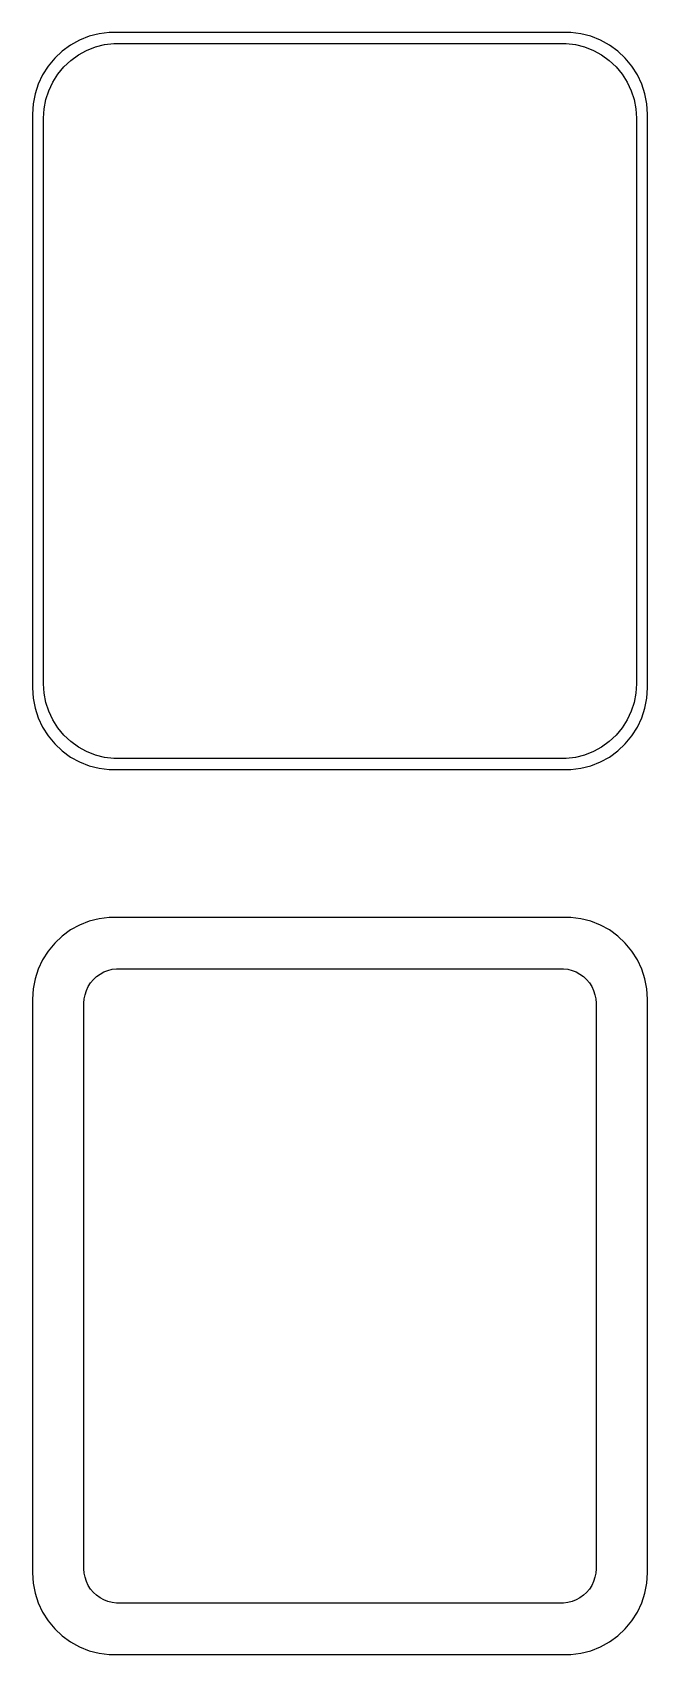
# Model space of a CAD drawing. Header units: metres. Extents: x -18.8 to 18.8, y 85.5 to 184.5.
import ezdxf

# ---------------------------------------------------------------- set-up
doc = ezdxf.new("R2010")
doc.units = ezdxf.units.M

msp = doc.modelspace()

# ---------------------------------------------------------------- linework, layer by layer
for p, q in [((-15.2951, 184.255), (-15.8789, 184.024)), ((-14.6869, 184.411), (-15.2951, 184.255)), ((-14.0639, 184.49), (-14.6869, 184.411)), ((14.0639, 184.49), (-14.0639, 184.49)), ((14.6869, 184.411), (14.0639, 184.49)), ((15.2951, 184.255), (14.6869, 184.411)), ((15.8789, 184.024), (15.2951, 184.255)), ((-16.9371, 183.353), (-17.3948, 182.923)), ((-16.4291, 183.722), (-16.9371, 183.353)), ((-15.8789, 184.024), (-16.4291, 183.722)), ((-16.4184, 182.778), (-15.9532, 183.116)), ((-15.9532, 183.116), (-15.4494, 183.393)), ((-15.4494, 183.393), (-14.9148, 183.604)), ((-14.9148, 183.604), (-14.3579, 183.747)), ((-14.3579, 183.747), (-13.7875, 183.819)), ((-13.7875, 183.819), (13.7875, 183.819)), ((13.7875, 183.819), (14.3579, 183.747)), ((14.3579, 183.747), (14.9148, 183.604)), ((14.9148, 183.604), (15.4494, 183.393)), ((15.4494, 183.393), (15.9532, 183.116)), ((16.4291, 183.722), (15.8789, 184.024)), ((15.9532, 183.116), (16.4184, 182.778)), ((16.9371, 183.353), (16.4291, 183.722)), ((17.3948, 182.923), (16.9371, 183.353)), ((-17.7951, 182.439), (-18.1315, 181.909)), ((-17.3948, 182.923), (-17.7951, 182.439)), ((-17.204, 181.941), (-16.8375, 182.384)), ((-16.8375, 182.384), (-16.4184, 182.778)), ((16.4184, 182.778), (16.8375, 182.384)), ((16.8375, 182.384), (17.204, 181.941)), ((17.7951, 182.439), (17.3948, 182.923)), ((18.1315, 181.909), (17.7951, 182.439)), ((-18.3989, 181.341), (-18.5929, 180.743)), ((-18.1315, 181.909), (-18.3989, 181.341)), ((-17.7569, 180.935), (-17.5121, 181.456)), ((-17.5121, 181.456), (-17.204, 181.941)), ((17.204, 181.941), (17.5121, 181.456)), ((17.5121, 181.456), (17.7569, 180.935)), ((18.3989, 181.341), (18.1315, 181.909)), ((18.5929, 180.743), (18.3989, 181.341)), ((-18.5929, 180.743), (-18.7106, 180.127)), ((-18.0423, 179.824), (-17.9346, 180.389)), ((-17.9346, 180.389), (-17.7569, 180.935)), ((17.7569, 180.935), (17.9346, 180.389)), ((17.9346, 180.389), (18.0423, 179.824)), ((18.7106, 180.127), (18.5929, 180.743)), ((-18.7106, 180.127), (-18.75, 179.5)), ((-18.75, 179.5), (-18.75, 144.5)), ((-18.0784, 179.25), (-18.0423, 179.824)), ((-18.0784, 144.75), (-18.0784, 179.25)), ((18.0423, 179.824), (18.0784, 179.25)), ((18.0784, 179.25), (18.0784, 144.75)), ((18.75, 179.5), (18.7106, 180.127)), ((18.75, 144.5), (18.75, 179.5)), ((-18.0423, 144.176), (-18.0784, 144.75)), ((18.0784, 144.75), (18.0423, 144.176)), ((-18.75, 144.5), (-18.7106, 143.873)), ((-18.7106, 143.873), (-18.5929, 143.257)), ((-17.9346, 143.611), (-18.0423, 144.176)), ((-17.7569, 143.065), (-17.9346, 143.611)), ((17.9346, 143.611), (17.7569, 143.065)), ((18.0423, 144.176), (17.9346, 143.611)), ((18.5929, 143.257), (18.7106, 143.873)), ((18.7106, 143.873), (18.75, 144.5)), ((-18.5929, 143.257), (-18.3989, 142.659)), ((-18.3989, 142.659), (-18.1315, 142.091)), ((-17.5121, 142.544), (-17.7569, 143.065)), ((-17.204, 142.059), (-17.5121, 142.544)), ((17.5121, 142.544), (17.204, 142.059)), ((17.7569, 143.065), (17.5121, 142.544)), ((18.1315, 142.091), (18.3989, 142.659)), ((18.3989, 142.659), (18.5929, 143.257)), ((-18.1315, 142.091), (-17.7951, 141.561)), ((-17.7951, 141.561), (-17.3948, 141.077)), ((-16.8375, 141.616), (-17.204, 142.059)), ((-16.4184, 141.222), (-16.8375, 141.616)), ((16.8375, 141.616), (16.4184, 141.222)), ((17.204, 142.059), (16.8375, 141.616)), ((17.3948, 141.077), (17.7951, 141.561)), ((17.7951, 141.561), (18.1315, 142.091)), ((-17.3948, 141.077), (-16.9371, 140.647)), ((-16.9371, 140.647), (-16.4291, 140.278)), ((-15.9532, 140.884), (-16.4184, 141.222)), ((-15.4494, 140.607), (-15.9532, 140.884)), ((-14.9148, 140.396), (-15.4494, 140.607)), ((15.4494, 140.607), (14.9148, 140.396)), ((15.9532, 140.884), (15.4494, 140.607)), ((16.4184, 141.222), (15.9532, 140.884)), ((16.4291, 140.278), (16.9371, 140.647)), ((16.9371, 140.647), (17.3948, 141.077)), ((-16.4291, 140.278), (-15.8789, 139.976)), ((-15.8789, 139.976), (-15.2951, 139.745)), ((-15.2951, 139.745), (-14.6869, 139.589)), ((-14.3579, 140.253), (-14.9148, 140.396)), ((-14.6869, 139.589), (-14.0639, 139.51)), ((-13.7875, 140.181), (-14.3579, 140.253)), ((13.7875, 140.181), (-13.7875, 140.181)), ((14.3579, 140.253), (13.7875, 140.181)), ((14.0639, 139.51), (14.6869, 139.589)), ((14.9148, 140.396), (14.3579, 140.253)), ((14.6869, 139.589), (15.2951, 139.745)), ((15.2951, 139.745), (15.8789, 139.976)), ((15.8789, 139.976), (16.4291, 140.278)), ((-14.0639, 139.51), (14.0639, 139.51)), ((-16.4291, 129.722), (-16.9371, 129.353)), ((-15.8789, 130.024), (-16.4291, 129.722)), ((-15.2951, 130.255), (-15.8789, 130.024)), ((-14.6869, 130.411), (-15.2951, 130.255)), ((-14.0639, 130.49), (-14.6869, 130.411)), ((14.0639, 130.49), (-14.0639, 130.49)), ((14.6869, 130.411), (14.0639, 130.49)), ((15.2951, 130.255), (14.6869, 130.411)), ((15.8789, 130.024), (15.2951, 130.255)), ((16.4291, 129.722), (15.8789, 130.024)), ((16.9371, 129.353), (16.4291, 129.722)), ((-17.3948, 128.923), (-17.7951, 128.439)), ((-16.9371, 129.353), (-17.3948, 128.923)), ((17.3948, 128.923), (16.9371, 129.353)), ((17.7951, 128.439), (17.3948, 128.923)), ((-18.1315, 127.909), (-18.3989, 127.341)), ((-17.7951, 128.439), (-18.1315, 127.909)), ((18.1315, 127.909), (17.7951, 128.439)), ((18.3989, 127.341), (18.1315, 127.909)), ((-18.5929, 126.743), (-18.7106, 126.127)), ((-18.3989, 127.341), (-18.5929, 126.743)), ((-15.0378, 126.694), (-14.8447, 126.875)), ((-14.8447, 126.875), (-14.6304, 127.031)), ((-14.6304, 127.031), (-14.3982, 127.159)), ((-14.3982, 127.159), (-14.1519, 127.256)), ((-14.1519, 127.256), (-13.8953, 127.322)), ((-13.8953, 127.322), (-13.6325, 127.355)), ((-13.6325, 127.355), (13.6325, 127.355)), ((13.6325, 127.355), (13.8953, 127.322)), ((13.8953, 127.322), (14.1519, 127.256)), ((14.1519, 127.256), (14.3982, 127.159)), ((14.3982, 127.159), (14.6304, 127.031)), ((14.6304, 127.031), (14.8447, 126.875)), ((14.8447, 126.875), (15.0378, 126.694)), ((18.5929, 126.743), (18.3989, 127.341)), ((18.7106, 126.127), (18.5929, 126.743)), ((-18.7106, 126.127), (-18.75, 125.5)), ((-15.593, 125.514), (-15.5434, 125.775)), ((-15.5434, 125.775), (-15.4615, 126.027)), ((-15.4615, 126.027), (-15.3487, 126.266)), ((-15.3487, 126.266), (-15.2067, 126.49)), ((-15.2067, 126.49), (-15.0378, 126.694)), ((15.0378, 126.694), (15.2067, 126.49)), ((15.2067, 126.49), (15.3487, 126.266)), ((15.3487, 126.266), (15.4615, 126.027)), ((15.4615, 126.027), (15.5434, 125.775)), ((15.5434, 125.775), (15.593, 125.514)), ((18.75, 125.5), (18.7106, 126.127)), ((-18.75, 125.5), (-18.75, 90.5)), ((-15.6096, 125.25), (-15.593, 125.514)), ((-15.6096, 90.75), (-15.6096, 125.25)), ((15.593, 125.514), (15.6096, 125.25)), ((15.6096, 125.25), (15.6096, 90.75)), ((18.75, 90.5), (18.75, 125.5)), ((-18.75, 90.5), (-18.7106, 89.8733)), ((-15.593, 90.4856), (-15.6096, 90.75)), ((-15.5434, 90.2254), (-15.593, 90.4856)), ((-15.4615, 89.9734), (-15.5434, 90.2254)), ((15.5434, 90.2254), (15.4615, 89.9734)), ((15.593, 90.4856), (15.5434, 90.2254)), ((15.6096, 90.75), (15.593, 90.4856)), ((18.7106, 89.8733), (18.75, 90.5)), ((-18.7106, 89.8733), (-18.5929, 89.2566)), ((-18.5929, 89.2566), (-18.3989, 88.6594)), ((-15.3487, 89.7337), (-15.4615, 89.9734)), ((-15.2067, 89.51), (-15.3487, 89.7337)), ((-15.0378, 89.3059), (-15.2067, 89.51)), ((-14.8447, 89.1245), (-15.0378, 89.3059)), ((-14.6304, 88.9688), (-14.8447, 89.1245)), ((14.8447, 89.1245), (14.6304, 88.9688)), ((15.0378, 89.3059), (14.8447, 89.1245)), ((15.2067, 89.51), (15.0378, 89.3059)), ((15.3487, 89.7337), (15.2067, 89.51)), ((15.4615, 89.9734), (15.3487, 89.7337)), ((18.3989, 88.6594), (18.5929, 89.2566)), ((18.5929, 89.2566), (18.7106, 89.8733)), ((-18.3989, 88.6594), (-18.1315, 88.0912)), ((-14.3982, 88.8412), (-14.6304, 88.9688)), ((-14.1519, 88.7436), (-14.3982, 88.8412)), ((-13.8953, 88.6777), (-14.1519, 88.7436)), ((-13.6325, 88.6445), (-13.8953, 88.6777)), ((13.6325, 88.6445), (-13.6325, 88.6445)), ((13.8953, 88.6777), (13.6325, 88.6445)), ((14.1519, 88.7436), (13.8953, 88.6777)), ((14.3982, 88.8412), (14.1519, 88.7436)), ((14.6304, 88.9688), (14.3982, 88.8412)), ((18.1315, 88.0912), (18.3989, 88.6594)), ((-18.1315, 88.0912), (-17.7951, 87.5611)), ((-17.7951, 87.5611), (-17.3948, 87.0773)), ((17.3948, 87.0773), (17.7951, 87.5611)), ((17.7951, 87.5611), (18.1315, 88.0912)), ((-17.3948, 87.0773), (-16.9371, 86.6474)), ((-16.9371, 86.6474), (-16.4291, 86.2784)), ((-16.4291, 86.2784), (-15.8789, 85.9759)), ((15.8789, 85.9759), (16.4291, 86.2784)), ((16.4291, 86.2784), (16.9371, 86.6474)), ((16.9371, 86.6474), (17.3948, 87.0773)), ((-15.8789, 85.9759), (-15.2951, 85.7447)), ((-15.2951, 85.7447), (-14.6869, 85.5886)), ((-14.6869, 85.5886), (-14.0639, 85.5099)), ((-14.0639, 85.5099), (14.0639, 85.5099)), ((14.0639, 85.5099), (14.6869, 85.5886)), ((14.6869, 85.5886), (15.2951, 85.7447)), ((15.2951, 85.7447), (15.8789, 85.9759))]:
    msp.add_line(p, q)

doc.saveas('drawing.dxf')
